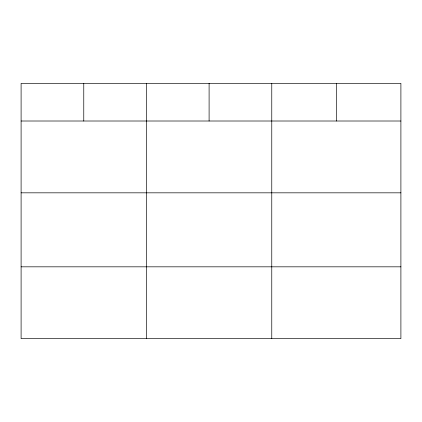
<?xml version="1.0" encoding="UTF-8"?>
<svg xmlns="http://www.w3.org/2000/svg" width="422" height="422" viewBox="0 0 422 422"><rect width="100%" height="100%" fill="white"/><g stroke="black" fill="none" stroke-linecap="round" stroke-linejoin="round"><path stroke-width="0.63" d="M400.9 121.008L400.9 338.644L21.1 338.644L21.1 83.356L400.9 83.356L400.9 121.008L21.1 121.008M21.1 192.828L400.9 192.828M21.1 266.825L400.9 266.825M336.334 83.356L336.334 121.008M271.768 83.356L271.768 338.644M209.101 83.356L209.101 121.008M146.434 83.356L146.434 338.644M83.767 83.356L83.767 121.008"/></g></svg>
